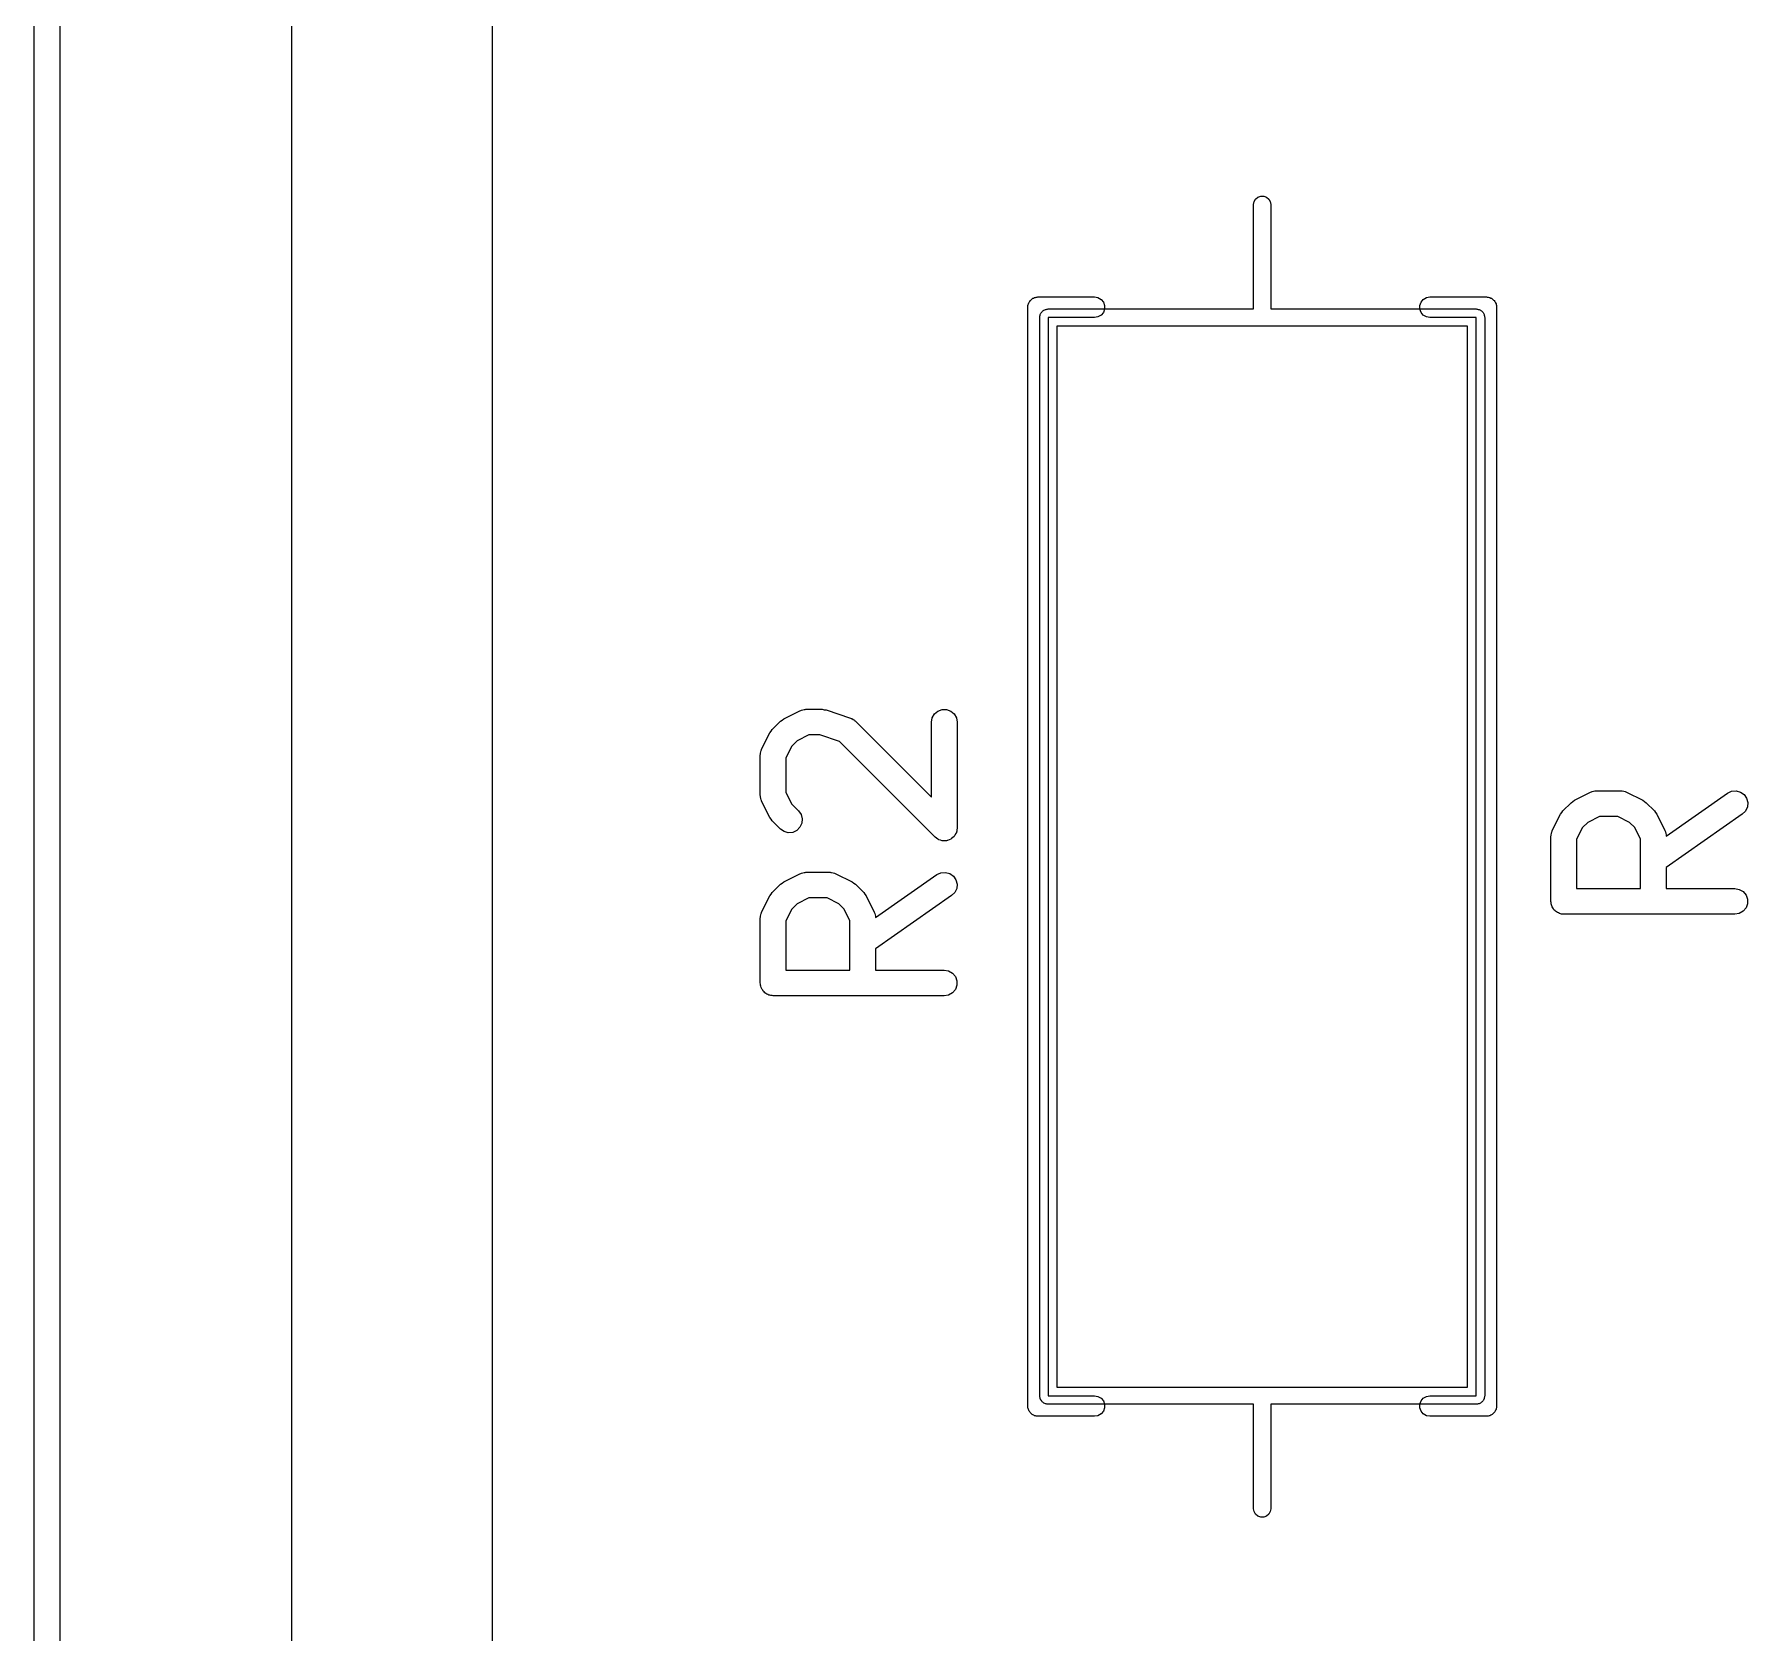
# Model space of a CAD drawing. Header units: millimetres. Extents: x 24 to 200, y 24 to 188.
# Drawn here: x 49.85 to 59.86, y 147.8 to 157.14 of the extents above; entities that cross this region are included whole.
import ezdxf

# ---------------------------------------------------------------- set-up
doc = ezdxf.new("R2010")
doc.units = ezdxf.units.MM
doc.layers.add('7_PCBサンプル', color=7, linetype='Continuous')
doc.layers.add('補助線', color=4, linetype='Continuous', lineweight=5, transparency=0.5)

# ---------------------------------------------------------------- blocks, each defined once
blk = doc.blocks.new('hhskb2-F.SilkS')
at = {"layer": '7_PCBサンプル'}
for p, q in [((42.6481, -31.0381), (42.6514, -31.034)), ((42.6514, -31.034), (42.656, -31.0314)), ((42.656, -31.0314), (42.66, -31.028)), ((42.66, -31.028), (42.6649, -31.0262)), ((42.6649, -31.0262), (42.6695, -31.0236)), ((42.6695, -31.0236), (42.6747, -31.0227)), ((42.6747, -31.0227), (42.6796, -31.0209)), ((42.6796, -31.0209), (42.6848, -31.0209)), ((42.6848, -31.0209), (42.69, -31.02)), ((42.69, -31.02), (43.02, -31.02)), ((43.02, -31.02), (43.0405, -31.0236)), ((43.0405, -31.0236), (43.0586, -31.034)), ((43.0586, -31.034), (43.072, -31.05)), ((44.928, -31.05), (44.9414, -31.034)), ((44.9414, -31.034), (44.9595, -31.0236)), ((44.9595, -31.0236), (44.98, -31.02)), ((44.98, -31.02), (45.31, -31.02)), ((45.31, -31.02), (45.3152, -31.0209)), ((45.3152, -31.0209), (45.3204, -31.0209)), ((45.3204, -31.0209), (45.3253, -31.0227)), ((45.3253, -31.0227), (45.3305, -31.0236)), ((45.3305, -31.0236), (45.3351, -31.0262)), ((45.3351, -31.0262), (45.34, -31.028)), ((45.34, -31.028), (45.344, -31.0314)), ((45.344, -31.0314), (45.3486, -31.034)), ((45.3486, -31.034), (45.3519, -31.0381)), ((42.63, -31.08), (42.6309, -31.0748)), ((42.63, -37.5), (42.63, -31.08)), ((42.6309, -31.0696), (42.6327, -31.0647)), ((42.6309, -31.0748), (42.6309, -31.0696)), ((42.6327, -31.0647), (42.6336, -31.0595)), ((42.6336, -31.0595), (42.6362, -31.0549)), ((42.6362, -31.0549), (42.638, -31.05)), ((42.638, -31.05), (42.6414, -31.046)), ((42.6414, -31.046), (42.644, -31.0414)), ((42.644, -31.0414), (42.6481, -31.0381)), ((43.0405, -31.1364), (43.02, -31.14)), ((43.0586, -31.126), (43.0405, -31.1364)), ((43.072, -31.11), (43.0586, -31.126)), ((43.072, -31.05), (43.0791, -31.0696)), ((43.0791, -31.0904), (43.072, -31.11)), ((43.0791, -31.0696), (43.0791, -31.0904)), ((44.9209, -31.0696), (44.928, -31.05)), ((44.9209, -31.0904), (44.9209, -31.0696)), ((44.928, -31.11), (44.9209, -31.0904)), ((44.9414, -31.126), (44.928, -31.11)), ((44.9595, -31.1364), (44.9414, -31.126)), ((44.98, -31.14), (44.9595, -31.1364)), ((45.3519, -31.0381), (45.356, -31.0414)), ((45.356, -31.0414), (45.3586, -31.046)), ((45.3586, -31.046), (45.362, -31.05)), ((45.362, -31.05), (45.3638, -31.0549)), ((45.3638, -31.0549), (45.3664, -31.0595)), ((45.3664, -31.0595), (45.3673, -31.0647)), ((45.3673, -31.0647), (45.3691, -31.0696)), ((45.3691, -31.0696), (45.3691, -31.0748)), ((45.3691, -31.0748), (45.37, -31.08)), ((45.37, -31.08), (45.37, -37.5)), ((43.02, -31.14), (42.75, -31.14)), ((42.75, -31.14), (42.75, -37.44)), ((45.25, -31.14), (44.98, -31.14)), ((45.25, -37.44), (45.25, -31.14)), ((41.2041, -33.4848), (41.2993, -33.4372)), ((41.2993, -33.4372), (41.3035, -33.436)), ((41.3035, -33.436), (41.3072, -33.4338)), ((41.3072, -33.4338), (41.3159, -33.4323)), ((41.3159, -33.4323), (41.3243, -33.4298)), ((41.3243, -33.4298), (41.3286, -33.43)), ((41.3286, -33.43), (41.3329, -33.4293)), ((41.3329, -33.4293), (41.4281, -33.4293)), ((41.4281, -33.4293), (41.4399, -33.4314)), ((41.4399, -33.4314), (41.4518, -33.4331)), ((41.4518, -33.4331), (41.5947, -33.4808)), ((42.0849, -33.4561), (42.1049, -33.4393)), ((42.1049, -33.4393), (42.1294, -33.4304)), ((42.1294, -33.4304), (42.1554, -33.4304)), ((42.1554, -33.4304), (42.1799, -33.4393)), ((42.1799, -33.4393), (42.1998, -33.4561)), ((41.137, -33.5465), (41.1846, -33.4989)), ((41.1846, -33.4989), (41.1944, -33.492)), ((41.1944, -33.492), (41.2041, -33.4848)), ((41.5947, -33.4808), (41.5985, -33.4828)), ((41.5985, -33.4828), (41.6026, -33.4839)), ((41.6026, -33.4839), (41.6098, -33.489)), ((41.6098, -33.489), (41.6176, -33.4932)), ((41.6176, -33.4932), (41.6204, -33.4964)), ((41.6204, -33.4964), (41.624, -33.4989)), ((41.624, -33.4989), (42.0674, -33.9423)), ((42.0674, -33.5043), (42.0719, -33.4786)), ((42.0674, -33.9423), (42.0674, -33.5043)), ((42.0719, -33.4786), (42.0849, -33.4561)), ((42.1998, -33.4561), (42.2129, -33.4786)), ((42.2129, -33.4786), (42.2174, -33.5043)), ((42.2174, -33.5043), (42.2174, -34.1233)), ((41.0753, -33.6612), (41.1229, -33.566)), ((41.1229, -33.566), (41.1301, -33.5563)), ((41.1301, -33.5563), (41.137, -33.5465)), ((41.282, -33.6135), (41.2516, -33.6439)), ((41.3506, -33.5793), (41.282, -33.6135)), ((41.4159, -33.5793), (41.3506, -33.5793)), ((41.5304, -33.6175), (41.4159, -33.5793)), ((42.0893, -34.1764), (41.5304, -33.6175)), ((41.0674, -33.6948), (41.0681, -33.6905)), ((41.0674, -33.9329), (41.0674, -33.6948)), ((41.0679, -33.6862), (41.0704, -33.6778)), ((41.0681, -33.6905), (41.0679, -33.6862)), ((41.0704, -33.6778), (41.0719, -33.6691)), ((41.0719, -33.6691), (41.0741, -33.6654)), ((41.0741, -33.6654), (41.0753, -33.6612)), ((41.2516, -33.6439), (41.2174, -33.7125)), ((41.2174, -33.7125), (41.2174, -33.9152)), ((41.0681, -33.9371), (41.0674, -33.9329)), ((41.0679, -33.9414), (41.0681, -33.9371)), ((41.2174, -33.9152), (41.2516, -33.9837)), ((41.0704, -33.9499), (41.0679, -33.9414)), ((41.0719, -33.9585), (41.0704, -33.9499)), ((41.0741, -33.9623), (41.0719, -33.9585)), ((41.0753, -33.9664), (41.0741, -33.9623)), ((41.1229, -34.0616), (41.0753, -33.9664)), ((41.2516, -33.9837), (41.2907, -34.0227)), ((41.2907, -34.0227), (41.3056, -34.044)), ((41.1301, -34.0713), (41.1229, -34.0616)), ((41.137, -34.0811), (41.1301, -34.0713)), ((41.1846, -34.1287), (41.137, -34.0811)), ((41.2059, -34.1437), (41.1846, -34.1287)), ((41.2806, -34.1372), (41.257, -34.1482)), ((41.2991, -34.1187), (41.2806, -34.1372)), ((41.3101, -34.0951), (41.2991, -34.1187)), ((41.3056, -34.044), (41.3123, -34.0692)), ((41.3123, -34.0692), (41.3101, -34.0951)), ((42.2157, -34.133), (42.2148, -34.1427)), ((42.2174, -34.1233), (42.2157, -34.133)), ((41.2311, -34.1504), (41.2059, -34.1437)), ((41.257, -34.1482), (41.2311, -34.1504)), ((42.0974, -34.182), (42.0893, -34.1764)), ((42.1049, -34.1883), (42.0974, -34.182)), ((42.108, -34.1894), (42.1049, -34.1883)), ((42.1107, -34.1913), (42.108, -34.1894)), ((42.1202, -34.1938), (42.1107, -34.1913)), ((42.1294, -34.1972), (42.1202, -34.1938)), ((42.1327, -34.1972), (42.1294, -34.1972)), ((42.1358, -34.198), (42.1327, -34.1972)), ((42.1456, -34.1972), (42.1358, -34.198)), ((42.1554, -34.1972), (42.1456, -34.1972)), ((42.1585, -34.1961), (42.1554, -34.1972)), ((42.1618, -34.1958), (42.1585, -34.1961)), ((42.1707, -34.1916), (42.1618, -34.1958)), ((42.1799, -34.1883), (42.1707, -34.1916)), ((42.1824, -34.1862), (42.1799, -34.1883)), ((42.1854, -34.1848), (42.1824, -34.1862)), ((42.1923, -34.1778), (42.1854, -34.1848)), ((42.1998, -34.1715), (42.1923, -34.1778)), ((42.2015, -34.1687), (42.1998, -34.1715)), ((42.2038, -34.1664), (42.2015, -34.1687)), ((42.208, -34.1575), (42.2038, -34.1664)), ((42.2129, -34.149), (42.208, -34.1575)), ((42.2134, -34.1457), (42.2129, -34.149)), ((42.2148, -34.1427), (42.2134, -34.1457)), ((41.1944, -34.4444), (41.2041, -34.4372)), ((41.2041, -34.4372), (41.2993, -34.3896)), ((41.2993, -34.3896), (41.3035, -34.3884)), ((41.3035, -34.3884), (41.3072, -34.3862)), ((41.3072, -34.3862), (41.3159, -34.3847)), ((41.3159, -34.3847), (41.3243, -34.3822)), ((41.3243, -34.3822), (41.3286, -34.3824)), ((41.3286, -34.3824), (41.3329, -34.3817)), ((41.3329, -34.3817), (41.4757, -34.3817)), ((41.4757, -34.3817), (41.48, -34.3824)), ((41.48, -34.3824), (41.4843, -34.3822)), ((41.4843, -34.3822), (41.4927, -34.3847)), ((41.4927, -34.3847), (41.5014, -34.3862)), ((41.5014, -34.3862), (41.5051, -34.3884)), ((41.5051, -34.3884), (41.5093, -34.3896)), ((41.5093, -34.3896), (41.6045, -34.4372)), ((41.6045, -34.4372), (41.6142, -34.4444)), ((41.741, -34.6461), (42.0994, -34.3952)), ((42.0994, -34.3952), (42.123, -34.3842)), ((42.123, -34.3842), (42.1489, -34.382)), ((42.1489, -34.382), (42.1741, -34.3887)), ((42.1741, -34.3887), (42.1954, -34.4036)), ((42.1954, -34.4036), (42.2104, -34.425)), ((42.2104, -34.425), (42.2171, -34.4501)), ((41.0753, -34.6136), (41.1229, -34.5184)), ((41.1229, -34.5184), (41.1301, -34.5087)), ((41.1301, -34.5087), (41.137, -34.4989)), ((41.137, -34.4989), (41.1846, -34.4513)), ((41.1846, -34.4513), (41.1944, -34.4444)), ((41.3506, -34.5317), (41.282, -34.5659)), ((41.458, -34.5317), (41.3506, -34.5317)), ((41.5265, -34.5659), (41.458, -34.5317)), ((41.6142, -34.4444), (41.624, -34.4513)), ((41.624, -34.4513), (41.6716, -34.4989)), ((41.6716, -34.4989), (41.6785, -34.5087)), ((41.6785, -34.5087), (41.6857, -34.5184)), ((41.6857, -34.5184), (41.7333, -34.6136)), ((42.1854, -34.5181), (41.7412, -34.829)), ((42.2038, -34.4997), (42.1854, -34.5181)), ((42.2148, -34.4761), (42.2038, -34.4997)), ((42.2171, -34.4501), (42.2148, -34.4761)), ((41.0679, -34.6386), (41.0704, -34.6301)), ((41.0681, -34.6429), (41.0679, -34.6386)), ((41.0704, -34.6301), (41.0719, -34.6215)), ((41.0719, -34.6215), (41.0741, -34.6177)), ((41.0741, -34.6177), (41.0753, -34.6136)), ((41.2516, -34.5963), (41.2174, -34.6648)), ((41.282, -34.5659), (41.2516, -34.5963)), ((41.5569, -34.5963), (41.5265, -34.5659)), ((41.5912, -34.6648), (41.5569, -34.5963)), ((41.7333, -34.6136), (41.7345, -34.6177)), ((41.7345, -34.6177), (41.7367, -34.6215)), ((41.7367, -34.6215), (41.7382, -34.6301)), ((41.7382, -34.6301), (41.7407, -34.6386)), ((41.7407, -34.6386), (41.7404, -34.6429)), ((41.0674, -34.6471), (41.0681, -34.6429)), ((41.0674, -35.0281), (41.0674, -34.6471)), ((41.2174, -34.6648), (41.2174, -34.9531)), ((41.5912, -34.9531), (41.5912, -34.6648)), ((41.7404, -34.6429), (41.741, -34.6461)), ((41.7412, -34.829), (41.7412, -34.9531)), ((41.0685, -35.0346), (41.0674, -35.0281)), ((41.0685, -35.0411), (41.0685, -35.0346)), ((41.0708, -35.0473), (41.0685, -35.0411)), ((41.2174, -34.9531), (41.5912, -34.9531)), ((41.7412, -34.9531), (42.1424, -34.9531)), ((42.1424, -34.9531), (42.168, -34.9576)), ((42.168, -34.9576), (42.1906, -34.9706)), ((42.1906, -34.9706), (42.2073, -34.9906)), ((42.2073, -34.9906), (42.2162, -35.0151)), ((42.2162, -35.0411), (42.2073, -35.0656)), ((42.2162, -35.0151), (42.2162, -35.0411)), ((41.0719, -35.0537), (41.0708, -35.0473)), ((41.0752, -35.0594), (41.0719, -35.0537)), ((41.0774, -35.0656), (41.0752, -35.0594)), ((41.0816, -35.0706), (41.0774, -35.0656)), ((41.0849, -35.0763), (41.0816, -35.0706)), ((41.09, -35.0805), (41.0849, -35.0763)), ((41.0942, -35.0855), (41.09, -35.0805)), ((41.0999, -35.0888), (41.0942, -35.0855)), ((41.1049, -35.093), (41.0999, -35.0888)), ((41.111, -35.0953), (41.1049, -35.093)), ((41.1167, -35.0986), (41.111, -35.0953)), ((41.1232, -35.0997), (41.1167, -35.0986)), ((41.1294, -35.102), (41.1232, -35.0997)), ((41.1359, -35.102), (41.1294, -35.102)), ((41.1424, -35.1031), (41.1359, -35.102)), ((42.1424, -35.1031), (41.1424, -35.1031)), ((42.168, -35.0986), (42.1424, -35.1031)), ((42.1906, -35.0855), (42.168, -35.0986)), ((42.2073, -35.0656), (42.1906, -35.0855)), ((42.75, -37.44), (43.02, -37.44)), ((43.02, -37.44), (43.0405, -37.4436)), ((43.0405, -37.4436), (43.0586, -37.454)), ((44.9414, -37.454), (44.9595, -37.4436)), ((44.9595, -37.4436), (44.98, -37.44)), ((44.98, -37.44), (45.25, -37.44)), ((42.6309, -37.5052), (42.63, -37.5)), ((42.6309, -37.5104), (42.6309, -37.5052)), ((42.6327, -37.5153), (42.6309, -37.5104)), ((42.6336, -37.5205), (42.6327, -37.5153)), ((42.6362, -37.5251), (42.6336, -37.5205)), ((42.638, -37.53), (42.6362, -37.5251)), ((42.6414, -37.534), (42.638, -37.53)), ((42.644, -37.5386), (42.6414, -37.534)), ((42.6481, -37.5419), (42.644, -37.5386)), ((42.6514, -37.546), (42.6481, -37.5419)), ((43.0586, -37.454), (43.072, -37.47)), ((43.072, -37.53), (43.0586, -37.546)), ((43.072, -37.47), (43.0791, -37.4896)), ((43.0791, -37.5104), (43.072, -37.53)), ((43.0791, -37.4896), (43.0791, -37.5104)), ((44.9209, -37.4896), (44.928, -37.47)), ((44.9209, -37.5104), (44.9209, -37.4896)), ((44.928, -37.53), (44.9209, -37.5104)), ((44.928, -37.47), (44.9414, -37.454)), ((44.9414, -37.546), (44.928, -37.53)), ((45.3519, -37.5419), (45.3486, -37.546)), ((45.356, -37.5386), (45.3519, -37.5419)), ((45.3586, -37.534), (45.356, -37.5386)), ((45.362, -37.53), (45.3586, -37.534)), ((45.3638, -37.5251), (45.362, -37.53)), ((45.3664, -37.5205), (45.3638, -37.5251)), ((45.3673, -37.5153), (45.3664, -37.5205)), ((45.3691, -37.5104), (45.3673, -37.5153)), ((45.37, -37.5), (45.3691, -37.5052)), ((45.3691, -37.5052), (45.3691, -37.5104)), ((42.656, -37.5486), (42.6514, -37.546)), ((42.66, -37.552), (42.656, -37.5486)), ((42.6649, -37.5538), (42.66, -37.552)), ((42.6695, -37.5564), (42.6649, -37.5538)), ((42.6747, -37.5573), (42.6695, -37.5564)), ((42.6796, -37.5591), (42.6747, -37.5573)), ((42.6848, -37.5591), (42.6796, -37.5591)), ((42.69, -37.56), (42.6848, -37.5591)), ((43.02, -37.56), (42.69, -37.56)), ((43.0405, -37.5564), (43.02, -37.56)), ((43.0586, -37.546), (43.0405, -37.5564)), ((44.9595, -37.5564), (44.9414, -37.546)), ((44.98, -37.56), (44.9595, -37.5564)), ((45.31, -37.56), (44.98, -37.56)), ((45.3152, -37.5591), (45.31, -37.56)), ((45.3204, -37.5591), (45.3152, -37.5591)), ((45.3253, -37.5573), (45.3204, -37.5591)), ((45.3305, -37.5564), (45.3253, -37.5573)), ((45.3351, -37.5538), (45.3305, -37.5564)), ((45.34, -37.552), (45.3351, -37.5538)), ((45.344, -37.5486), (45.34, -37.552)), ((45.3486, -37.546), (45.344, -37.5486))]:
    blk.add_line(p, q, dxfattribs=at)
blk = doc.blocks.new('hhskb2-Edge.Cuts')
at = {"layer": '7_PCBサンプル'}
for p, q in [((36.825, -136.7), (36.825, -21.2)), ((36.975, -21.2), (36.975, -136.625))]:
    blk.add_line(p, q, dxfattribs=at)
blk = doc.blocks.new('hhskb2-F.Fab')
at = {"layer": '7_PCBサンプル'}
for p, q in [((43.9617, -30.4479), (43.975, -30.4367)), ((43.975, -30.4367), (43.9913, -30.4308)), ((43.9913, -30.4308), (44.0087, -30.4308)), ((44.0087, -30.4308), (44.025, -30.4367)), ((44.025, -30.4367), (44.0383, -30.4479)), ((43.95, -30.48), (43.953, -30.4629)), ((43.95, -31.09), (43.95, -30.48)), ((43.953, -30.4629), (43.9617, -30.4479)), ((44.0383, -30.4479), (44.047, -30.4629)), ((44.047, -30.4629), (44.05, -30.48)), ((44.05, -30.48), (44.05, -31.09)), ((42.7, -31.14), (42.7008, -31.1357)), ((42.7008, -31.1313), (42.7023, -31.1272)), ((42.7008, -31.1357), (42.7008, -31.1313)), ((42.7023, -31.1272), (42.703, -31.1229)), ((42.703, -31.1229), (42.7052, -31.1191)), ((42.7052, -31.1191), (42.7067, -31.115)), ((42.7067, -31.115), (42.7095, -31.1116)), ((42.7095, -31.1116), (42.7117, -31.1079)), ((42.7117, -31.1079), (42.715, -31.105)), ((42.715, -31.105), (42.7179, -31.1017)), ((42.7179, -31.1017), (42.7216, -31.0995)), ((42.7216, -31.0995), (42.725, -31.0967)), ((42.725, -31.0967), (42.7291, -31.0952)), ((42.7291, -31.0952), (42.7329, -31.093)), ((42.7329, -31.093), (42.7372, -31.0923)), ((42.7372, -31.0923), (42.7413, -31.0908)), ((42.7413, -31.0908), (42.7457, -31.0908)), ((42.7457, -31.0908), (42.75, -31.09)), ((42.75, -31.09), (43.95, -31.09)), ((44.05, -31.09), (45.25, -31.09)), ((45.25, -31.09), (45.2543, -31.0908)), ((45.2543, -31.0908), (45.2587, -31.0908)), ((45.2587, -31.0908), (45.2628, -31.0923)), ((45.2628, -31.0923), (45.2671, -31.093)), ((45.2671, -31.093), (45.2709, -31.0952)), ((45.2709, -31.0952), (45.275, -31.0967)), ((45.275, -31.0967), (45.2784, -31.0995)), ((45.2784, -31.0995), (45.2821, -31.1017)), ((45.2821, -31.1017), (45.285, -31.105)), ((45.285, -31.105), (45.2883, -31.1079)), ((45.2883, -31.1079), (45.2905, -31.1116)), ((45.2905, -31.1116), (45.2933, -31.115)), ((45.2933, -31.115), (45.2948, -31.1191)), ((45.2948, -31.1191), (45.297, -31.1229)), ((45.297, -31.1229), (45.2977, -31.1272)), ((45.2977, -31.1272), (45.2992, -31.1313)), ((45.2992, -31.1313), (45.2992, -31.1357)), ((45.2992, -31.1357), (45.3, -31.14)), ((42.7, -37.44), (42.7, -31.14)), ((42.8, -31.19), (42.8, -37.39)), ((45.2, -31.19), (42.8, -31.19)), ((45.2, -37.39), (45.2, -31.19)), ((45.3, -31.14), (45.3, -37.44)), ((45.8241, -33.961), (45.9193, -33.9134)), ((45.9193, -33.9134), (45.9235, -33.9122)), ((45.9235, -33.9122), (45.9272, -33.91)), ((45.9272, -33.91), (45.9359, -33.9085)), ((45.9359, -33.9085), (45.9443, -33.906)), ((45.9443, -33.906), (45.9486, -33.9062)), ((45.9486, -33.9062), (45.9529, -33.9055)), ((45.9529, -33.9055), (46.0957, -33.9055)), ((46.0957, -33.9055), (46.1, -33.9062)), ((46.1, -33.9062), (46.1043, -33.906)), ((46.1043, -33.906), (46.1127, -33.9085)), ((46.1127, -33.9085), (46.1214, -33.91)), ((46.1214, -33.91), (46.1251, -33.9122)), ((46.1251, -33.9122), (46.1293, -33.9134)), ((46.1293, -33.9134), (46.2245, -33.961)), ((46.361, -34.1699), (46.7194, -33.919)), ((46.7194, -33.919), (46.743, -33.908)), ((46.743, -33.908), (46.7689, -33.9058)), ((46.7689, -33.9058), (46.7941, -33.9125)), ((46.7941, -33.9125), (46.8154, -33.9275)), ((46.8154, -33.9275), (46.8304, -33.9488)), ((45.7429, -34.0422), (45.7501, -34.0325)), ((45.7501, -34.0325), (45.757, -34.0227)), ((45.757, -34.0227), (45.8046, -33.9751)), ((45.8046, -33.9751), (45.8144, -33.9682)), ((45.8144, -33.9682), (45.8241, -33.961)), ((46.2245, -33.961), (46.2342, -33.9682)), ((46.2342, -33.9682), (46.244, -33.9751)), ((46.244, -33.9751), (46.2916, -34.0227)), ((46.2916, -34.0227), (46.2985, -34.0325)), ((46.2985, -34.0325), (46.3057, -34.0422)), ((46.8238, -34.0235), (46.8054, -34.0419)), ((46.8348, -33.9999), (46.8238, -34.0235)), ((46.8304, -33.9488), (46.8371, -33.9739)), ((46.8371, -33.9739), (46.8348, -33.9999)), ((45.6941, -34.1416), (45.6953, -34.1374)), ((45.6953, -34.1374), (45.7429, -34.0422)), ((45.8716, -34.1201), (45.8374, -34.1887)), ((45.902, -34.0897), (45.8716, -34.1201)), ((45.9706, -34.0555), (45.902, -34.0897)), ((46.078, -34.0555), (45.9706, -34.0555)), ((46.1465, -34.0897), (46.078, -34.0555)), ((46.1769, -34.1201), (46.1465, -34.0897)), ((46.2112, -34.1887), (46.1769, -34.1201)), ((46.3057, -34.0422), (46.3533, -34.1374)), ((46.3533, -34.1374), (46.3545, -34.1416)), ((46.8054, -34.0419), (46.3612, -34.3529)), ((45.6874, -34.171), (45.6881, -34.1667)), ((45.6874, -34.5519), (45.6874, -34.171)), ((45.6879, -34.1624), (45.6904, -34.154)), ((45.6881, -34.1667), (45.6879, -34.1624)), ((45.6904, -34.154), (45.6919, -34.1453)), ((45.6919, -34.1453), (45.6941, -34.1416)), ((45.8374, -34.1887), (45.8374, -34.4769)), ((46.2112, -34.4769), (46.2112, -34.1887)), ((46.3545, -34.1416), (46.3567, -34.1453)), ((46.3567, -34.1453), (46.3582, -34.154)), ((46.3582, -34.154), (46.3607, -34.1624)), ((46.3607, -34.1624), (46.3604, -34.1667)), ((46.3604, -34.1667), (46.361, -34.1699)), ((46.3612, -34.3529), (46.3612, -34.4769)), ((45.8374, -34.4769), (46.2112, -34.4769)), ((46.3612, -34.4769), (46.7624, -34.4769)), ((46.7624, -34.4769), (46.788, -34.4814)), ((46.788, -34.4814), (46.8106, -34.4945)), ((46.8106, -34.4945), (46.8273, -34.5144)), ((46.8273, -34.5144), (46.8362, -34.5389)), ((46.8362, -34.5389), (46.8362, -34.5649)), ((45.6885, -34.5584), (45.6874, -34.5519)), ((45.6885, -34.5649), (45.6885, -34.5584)), ((45.6908, -34.5711), (45.6885, -34.5649)), ((45.6919, -34.5776), (45.6908, -34.5711)), ((45.6952, -34.5832), (45.6919, -34.5776)), ((45.6974, -34.5894), (45.6952, -34.5832)), ((45.7016, -34.5944), (45.6974, -34.5894)), ((45.7049, -34.6001), (45.7016, -34.5944)), ((45.71, -34.6043), (45.7049, -34.6001)), ((45.7142, -34.6094), (45.71, -34.6043)), ((45.7199, -34.6126), (45.7142, -34.6094)), ((45.7249, -34.6169), (45.7199, -34.6126)), ((45.731, -34.6191), (45.7249, -34.6169)), ((45.7367, -34.6224), (45.731, -34.6191)), ((45.7432, -34.6235), (45.7367, -34.6224)), ((45.7494, -34.6258), (45.7432, -34.6235)), ((45.7559, -34.6258), (45.7494, -34.6258)), ((45.7624, -34.6269), (45.7559, -34.6258)), ((46.7624, -34.6269), (45.7624, -34.6269)), ((46.788, -34.6224), (46.7624, -34.6269)), ((46.8106, -34.6094), (46.788, -34.6224)), ((46.8273, -34.5894), (46.8106, -34.6094)), ((46.8362, -34.5649), (46.8273, -34.5894)), ((42.7008, -37.4443), (42.7, -37.44)), ((42.7008, -37.4487), (42.7008, -37.4443)), ((42.8, -37.39), (45.2, -37.39)), ((45.3, -37.44), (45.2992, -37.4443)), ((45.2992, -37.4443), (45.2992, -37.4487)), ((42.7023, -37.4528), (42.7008, -37.4487)), ((42.703, -37.4571), (42.7023, -37.4528)), ((42.7052, -37.4609), (42.703, -37.4571)), ((42.7067, -37.465), (42.7052, -37.4609)), ((42.7095, -37.4684), (42.7067, -37.465)), ((42.7117, -37.4721), (42.7095, -37.4684)), ((42.715, -37.475), (42.7117, -37.4721)), ((42.7179, -37.4783), (42.715, -37.475)), ((42.7216, -37.4805), (42.7179, -37.4783)), ((42.725, -37.4833), (42.7216, -37.4805)), ((42.7291, -37.4848), (42.725, -37.4833)), ((42.7329, -37.487), (42.7291, -37.4848)), ((42.7372, -37.4877), (42.7329, -37.487)), ((42.7413, -37.4892), (42.7372, -37.4877)), ((42.7457, -37.4892), (42.7413, -37.4892)), ((42.75, -37.49), (42.7457, -37.4892)), ((43.95, -37.49), (42.75, -37.49)), ((43.95, -38.1), (43.95, -37.49)), ((45.25, -37.49), (44.05, -37.49)), ((44.05, -37.49), (44.05, -38.1)), ((45.2543, -37.4892), (45.25, -37.49)), ((45.2587, -37.4892), (45.2543, -37.4892)), ((45.2628, -37.4877), (45.2587, -37.4892)), ((45.2671, -37.487), (45.2628, -37.4877)), ((45.2709, -37.4848), (45.2671, -37.487)), ((45.275, -37.4833), (45.2709, -37.4848)), ((45.2784, -37.4805), (45.275, -37.4833)), ((45.2821, -37.4783), (45.2784, -37.4805)), ((45.285, -37.475), (45.2821, -37.4783)), ((45.2883, -37.4721), (45.285, -37.475)), ((45.2905, -37.4684), (45.2883, -37.4721)), ((45.2933, -37.465), (45.2905, -37.4684)), ((45.2948, -37.4609), (45.2933, -37.465)), ((45.297, -37.4571), (45.2948, -37.4609)), ((45.2977, -37.4528), (45.297, -37.4571)), ((45.2992, -37.4487), (45.2977, -37.4528)), ((43.953, -38.1171), (43.95, -38.1)), ((43.9617, -38.1321), (43.953, -38.1171)), ((43.975, -38.1433), (43.9617, -38.1321)), ((43.9913, -38.1492), (43.975, -38.1433)), ((44.025, -38.1433), (44.0087, -38.1492)), ((44.0383, -38.1321), (44.025, -38.1433)), ((44.047, -38.1171), (44.0383, -38.1321)), ((44.05, -38.1), (44.047, -38.1171)), ((44.0087, -38.1492), (43.9913, -38.1492))]:
    blk.add_line(p, q, dxfattribs=at)

msp = doc.modelspace()

# ---------------------------------------------------------------- linework, layer by layer
at = {"layer": '補助線'}
msp.add_line((51.354, 187.173), (51.354, 28.589), dxfattribs=at)
at = {"layer": '補助線', "lineweight": 5, "transparency": 33554687}
msp.add_line((52.525, 182.027), (52.525, 33.908), dxfattribs=at)

# ---------------------------------------------------------------- block references
for name in ['hhskb2-Edge.Cuts', 'hhskb2-F.SilkS', 'hhskb2-F.Fab']:
    msp.add_blockref(name, (13.025, 186.625))

doc.saveas('drawing.dxf')
